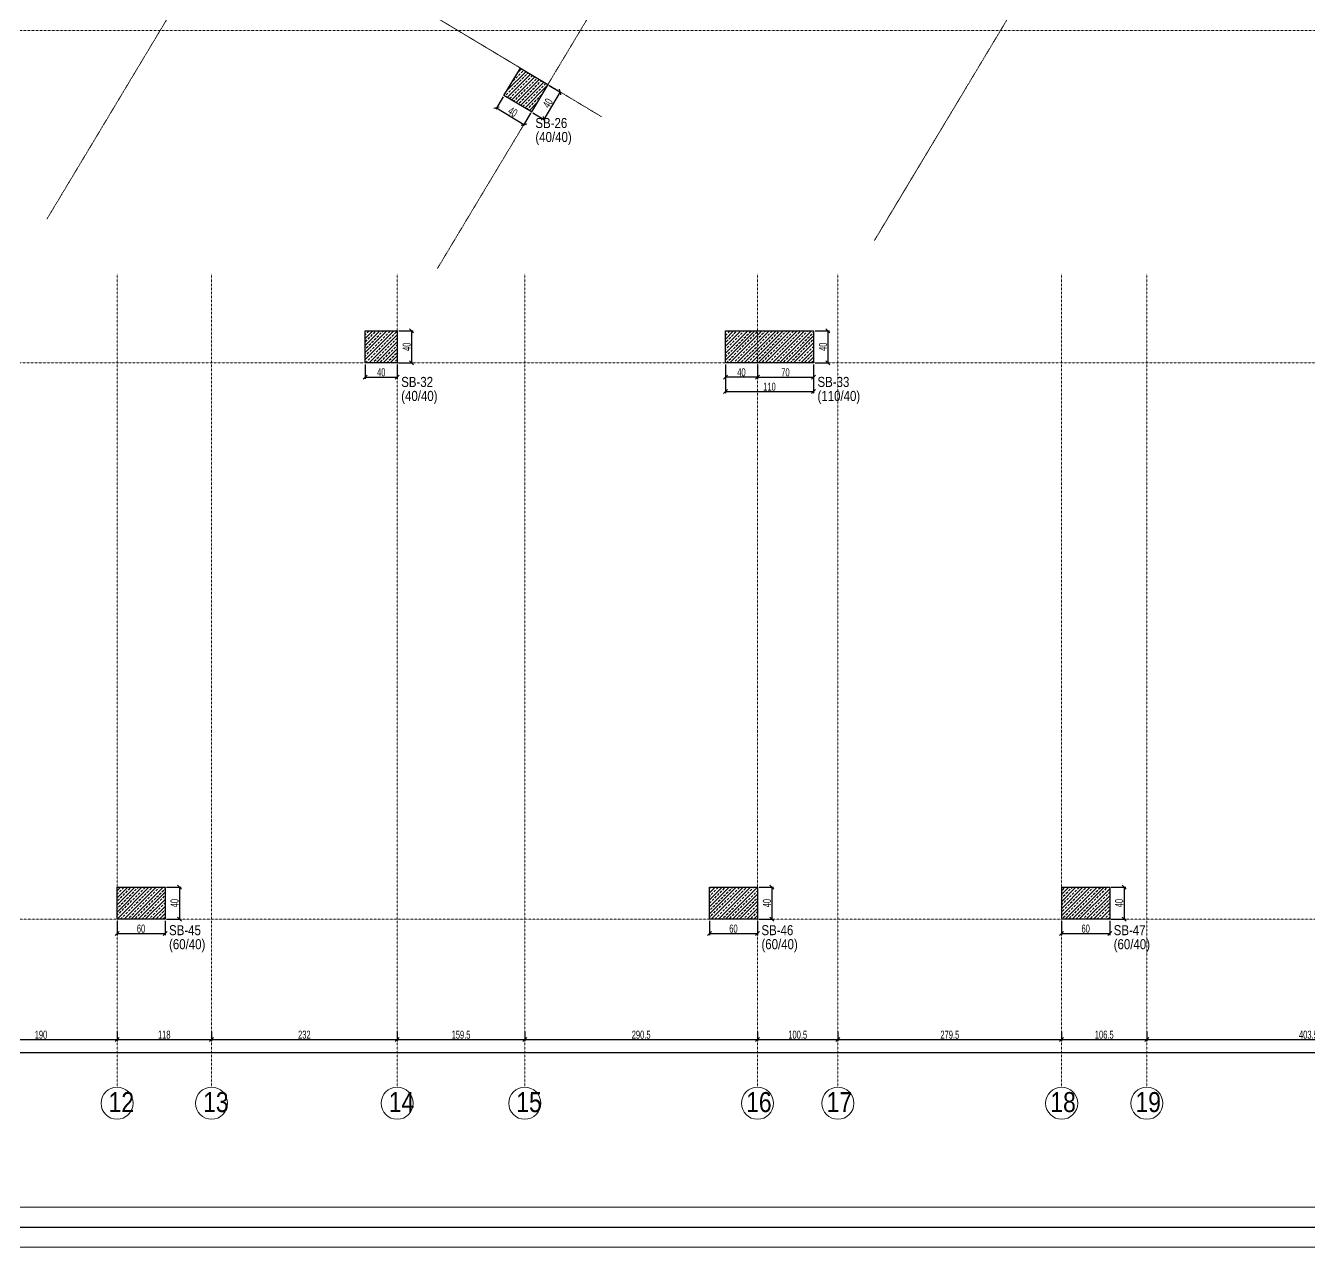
# Model space of a CAD drawing. Header units: millimetres. Extents: x -267 to 94375, y 6431 to 10838.
# Drawn here: x 43319 to 44922, y 6532 to 8058 of the extents above; entities that cross this region are included whole.
import ezdxf

# ---------------------------------------------------------------- set-up
doc = ezdxf.new("R2010")
doc.units = ezdxf.units.MM
doc.header["$LTSCALE"] = 0.0001
doc.linetypes.add('DASHED', pattern=[19.05, 12.7, -6.35])
for name, color, linetype, lineweight in [('AKS BALONU (BEYKENT)', 7, 'Continuous', 20), ('AKS CIZGISI (BEYKENT)', 252, 'DASHED', 20), ('AKS NO (BEYKENT)', 3, 'Continuous', 20), ('AKS OLCU (BEYKENT)', 200, 'Continuous', 20), ('KOLON (BEYKENT)', 3, 'Continuous', 30), ('KOLON ISMI (BEYKENT)', 91, 'Continuous', 20), ('OLCU (BEYKENT)', 14, 'Continuous', 20), ('SHEETSUMMARY-50', 152, 'Continuous', 20), ('SheetView', 40, 'Continuous', 20), ('SheetViewOut', 231, 'Continuous', 20), ('TARAMA (BEYKENT)', 252, 'Continuous', 25)]:
    doc.layers.add(name, color=color, linetype=linetype, lineweight=lineweight)
doc.styles.add('DSMOLC-50', font='bahnschrift light condensed', dxfattribs={"width": 0.75, "height": 10})
doc.styles.add('KLNOLC-50', font='bahnschrift light condensed', dxfattribs={"width": 0.75, "height": 10})
doc.styles.add('YAZI (BEYKENT)', font='')
doc.styles.get('YAZI (BEYKENT)').set_extended_font_data('Bahnschrift Light Condensed')
doc.dimstyles.new('DSMOLC-50', dxfattribs={"dimtxt": 10, "dimasz": 5, "dimexe": 2, "dimexo": 2, "dimgap": 1, "dimtad": 1, "dimdec": 1, "dimrnd": 0.5, "dimzin": 12, "dimdsep": 46, "dimtxsty": 'DSMOLC-50', "dimblk": 'OBLIQUE', "dimblk1": 'OBLIQUE', "dimblk2": 'OBLIQUE', "dimcen": 0, "dimclrt": 7, "dimadec": 0, "dimazin": 0, "dimtfac": 1, "dimtdec": 4, "dimtix": 1, "dimtmove": 2, "dimatfit": 3, "dimfxl": 1, "dimtzin": 0, "dimarcsym": 0})
doc.dimstyles.new('KLNOLC-50', dxfattribs={"dimtxt": 10, "dimasz": 5, "dimexe": 2, "dimexo": 2, "dimgap": 1, "dimtad": 1, "dimdec": 1, "dimrnd": 0.5, "dimzin": 12, "dimdsep": 46, "dimtxsty": 'KLNOLC-50', "dimblk": 'OBLIQUE', "dimblk1": 'OBLIQUE', "dimblk2": 'OBLIQUE', "dimcen": 0, "dimclrt": 7, "dimadec": 0, "dimazin": 0, "dimtfac": 1, "dimtdec": 4, "dimtix": 1, "dimtmove": 2, "dimatfit": 3, "dimfxl": 1, "dimtzin": 0, "dimarcsym": 0})
pattern_1 = [(45, (38345.936, 6088.7264), (-4.4194174, 4.4194174), []), (45, (38350.3556, 6088.7264), (-4.4194174, 4.4194174), [3.125, -1.5625])]

# ---------------------------------------------------------------- blocks, each defined once
blk = doc.blocks.new('_Oblique')
at = {"color": 0, "linetype": 'ByBlock', "lineweight": -2}
blk.add_line((-0.5, -0.5), (0.5, 0.5), dxfattribs=at)
blk = doc.blocks.new('*D330')
at = {"layer": 'AKS OLCU (BEYKENT)', "color": 0, "lineweight": -2, "transparency": 16777216}
for p, q in [((43242.9, 6801.3), (43242.9, 6789.3)), ((43432.9, 6801.3), (43432.9, 6789.3)), ((43242.9, 6791.3), (43432.9, 6791.3))]:
    blk.add_line(p, q, dxfattribs=at)
at = {"layer": 'DEFPOINTS', "color": 0, "lineweight": -3, "transparency": 16777216}
for p in [(43242.9, 6803.3), (43432.9, 6803.3), (43432.9, 6791.3)]:
    blk.add_point(p, dxfattribs=at)
at = {"layer": 'AKS OLCU (BEYKENT)', "color": 0, "lineweight": -2, "transparency": 16777216, "xscale": 5, "yscale": 5, "zscale": 5, "rotation": 180}
blk.add_blockref('_Oblique', (43242.9, 6791.3), dxfattribs=at)
at = {"layer": 'AKS OLCU (BEYKENT)', "color": 0, "lineweight": -2, "transparency": 16777216, "xscale": 5, "yscale": 5, "zscale": 5}
blk.add_blockref('_Oblique', (43432.9, 6791.3), dxfattribs=at)
at = {"layer": 'AKS OLCU (BEYKENT)', "color": 7, "transparency": 16777216, "insert": (43337.9, 6797.4), "char_height": 10, "attachment_point": 5, "style": 'DSMOLC-50'}
blk.add_mtext('190', dxfattribs=at)
blk = doc.blocks.new('*D331')
at = {"layer": 'AKS OLCU (BEYKENT)', "color": 0, "lineweight": -2, "transparency": 16777216}
for p, q in [((43432.9, 6801.3), (43432.9, 6789.3)), ((43551, 6801.3), (43551, 6789.3)), ((43432.9, 6791.3), (43551, 6791.3))]:
    blk.add_line(p, q, dxfattribs=at)
at = {"layer": 'DEFPOINTS', "color": 0, "lineweight": -3, "transparency": 16777216}
for p in [(43432.9, 6803.3), (43551, 6803.3), (43551, 6791.3)]:
    blk.add_point(p, dxfattribs=at)
at = {"layer": 'AKS OLCU (BEYKENT)', "color": 0, "lineweight": -2, "transparency": 16777216, "xscale": 5, "yscale": 5, "zscale": 5, "rotation": 180}
blk.add_blockref('_Oblique', (43432.9, 6791.3), dxfattribs=at)
at = {"layer": 'AKS OLCU (BEYKENT)', "color": 0, "lineweight": -2, "transparency": 16777216, "xscale": 5, "yscale": 5, "zscale": 5}
blk.add_blockref('_Oblique', (43551, 6791.3), dxfattribs=at)
at = {"layer": 'AKS OLCU (BEYKENT)', "color": 7, "transparency": 16777216, "insert": (43491.9, 6797.4), "char_height": 10, "attachment_point": 5, "style": 'DSMOLC-50'}
blk.add_mtext('118', dxfattribs=at)
blk = doc.blocks.new('*D332')
at = {"layer": 'AKS OLCU (BEYKENT)', "color": 0, "lineweight": -2, "transparency": 16777216}
for p, q in [((43551, 6801.3), (43551, 6789.3)), ((43782.9, 6801.3), (43782.9, 6789.3)), ((43551, 6791.3), (43782.9, 6791.3))]:
    blk.add_line(p, q, dxfattribs=at)
at = {"layer": 'DEFPOINTS', "color": 0, "lineweight": -3, "transparency": 16777216}
for p in [(43551, 6803.3), (43782.9, 6803.3), (43782.9, 6791.3)]:
    blk.add_point(p, dxfattribs=at)
at = {"layer": 'AKS OLCU (BEYKENT)', "color": 0, "lineweight": -2, "transparency": 16777216, "xscale": 5, "yscale": 5, "zscale": 5, "rotation": 180}
blk.add_blockref('_Oblique', (43551, 6791.3), dxfattribs=at)
at = {"layer": 'AKS OLCU (BEYKENT)', "color": 0, "lineweight": -2, "transparency": 16777216, "xscale": 5, "yscale": 5, "zscale": 5}
blk.add_blockref('_Oblique', (43782.9, 6791.3), dxfattribs=at)
at = {"layer": 'AKS OLCU (BEYKENT)', "color": 7, "transparency": 16777216, "insert": (43666.9, 6797.4), "char_height": 10, "attachment_point": 5, "style": 'DSMOLC-50'}
blk.add_mtext('232', dxfattribs=at)
blk = doc.blocks.new('*D333')
at = {"layer": 'AKS OLCU (BEYKENT)', "color": 0, "lineweight": -2, "transparency": 16777216}
for p, q in [((43782.9, 6801.3), (43782.9, 6789.3)), ((43942.2, 6801.3), (43942.2, 6789.3)), ((43782.9, 6791.3), (43942.2, 6791.3))]:
    blk.add_line(p, q, dxfattribs=at)
at = {"layer": 'DEFPOINTS', "color": 0, "lineweight": -3, "transparency": 16777216}
for p in [(43782.9, 6803.3), (43942.2, 6803.3), (43942.2, 6791.3)]:
    blk.add_point(p, dxfattribs=at)
at = {"layer": 'AKS OLCU (BEYKENT)', "color": 0, "lineweight": -2, "transparency": 16777216, "xscale": 5, "yscale": 5, "zscale": 5, "rotation": 180}
blk.add_blockref('_Oblique', (43782.9, 6791.3), dxfattribs=at)
at = {"layer": 'AKS OLCU (BEYKENT)', "color": 0, "lineweight": -2, "transparency": 16777216, "xscale": 5, "yscale": 5, "zscale": 5}
blk.add_blockref('_Oblique', (43942.2, 6791.3), dxfattribs=at)
at = {"layer": 'AKS OLCU (BEYKENT)', "color": 7, "transparency": 16777216, "insert": (43862.6, 6797.4), "char_height": 10, "attachment_point": 5, "style": 'DSMOLC-50'}
blk.add_mtext('159.5', dxfattribs=at)
blk = doc.blocks.new('*D334')
at = {"layer": 'AKS OLCU (BEYKENT)', "color": 0, "lineweight": -2, "transparency": 16777216}
for p, q in [((43942.2, 6801.3), (43942.2, 6789.3)), ((44232.9, 6801.3), (44232.9, 6789.3)), ((43942.2, 6791.3), (44232.9, 6791.3))]:
    blk.add_line(p, q, dxfattribs=at)
at = {"layer": 'DEFPOINTS', "color": 0, "lineweight": -3, "transparency": 16777216}
for p in [(43942.2, 6803.3), (44232.9, 6803.3), (44232.9, 6791.3)]:
    blk.add_point(p, dxfattribs=at)
at = {"layer": 'AKS OLCU (BEYKENT)', "color": 0, "lineweight": -2, "transparency": 16777216, "xscale": 5, "yscale": 5, "zscale": 5, "rotation": 180}
blk.add_blockref('_Oblique', (43942.2, 6791.3), dxfattribs=at)
at = {"layer": 'AKS OLCU (BEYKENT)', "color": 0, "lineweight": -2, "transparency": 16777216, "xscale": 5, "yscale": 5, "zscale": 5}
blk.add_blockref('_Oblique', (44232.9, 6791.3), dxfattribs=at)
at = {"layer": 'AKS OLCU (BEYKENT)', "color": 7, "transparency": 16777216, "insert": (44087.6, 6797.4), "char_height": 10, "attachment_point": 5, "style": 'DSMOLC-50'}
blk.add_mtext('290.5', dxfattribs=at)
blk = doc.blocks.new('*D335')
at = {"layer": 'AKS OLCU (BEYKENT)', "color": 0, "lineweight": -2, "transparency": 16777216}
for p, q in [((44232.9, 6801.3), (44232.9, 6789.3)), ((44333.4, 6801.3), (44333.4, 6789.3)), ((44232.9, 6791.3), (44333.4, 6791.3))]:
    blk.add_line(p, q, dxfattribs=at)
at = {"layer": 'DEFPOINTS', "color": 0, "lineweight": -3, "transparency": 16777216}
for p in [(44232.9, 6803.3), (44333.4, 6803.3), (44333.4, 6791.3)]:
    blk.add_point(p, dxfattribs=at)
at = {"layer": 'AKS OLCU (BEYKENT)', "color": 0, "lineweight": -2, "transparency": 16777216, "xscale": 5, "yscale": 5, "zscale": 5, "rotation": 180}
blk.add_blockref('_Oblique', (44232.9, 6791.3), dxfattribs=at)
at = {"layer": 'AKS OLCU (BEYKENT)', "color": 0, "lineweight": -2, "transparency": 16777216, "xscale": 5, "yscale": 5, "zscale": 5}
blk.add_blockref('_Oblique', (44333.4, 6791.3), dxfattribs=at)
at = {"layer": 'AKS OLCU (BEYKENT)', "color": 7, "transparency": 16777216, "insert": (44283.2, 6797.4), "char_height": 10, "attachment_point": 5, "style": 'DSMOLC-50'}
blk.add_mtext('100.5', dxfattribs=at)
blk = doc.blocks.new('*D336')
at = {"layer": 'AKS OLCU (BEYKENT)', "color": 0, "lineweight": -2, "transparency": 16777216}
for p, q in [((44333.4, 6801.3), (44333.4, 6789.3)), ((44612.9, 6801.3), (44612.9, 6789.3)), ((44333.4, 6791.3), (44612.9, 6791.3))]:
    blk.add_line(p, q, dxfattribs=at)
at = {"layer": 'DEFPOINTS', "color": 0, "lineweight": -3, "transparency": 16777216}
for p in [(44333.4, 6803.3), (44612.9, 6803.3), (44612.9, 6791.3)]:
    blk.add_point(p, dxfattribs=at)
at = {"layer": 'AKS OLCU (BEYKENT)', "color": 0, "lineweight": -2, "transparency": 16777216, "xscale": 5, "yscale": 5, "zscale": 5, "rotation": 180}
blk.add_blockref('_Oblique', (44333.4, 6791.3), dxfattribs=at)
at = {"layer": 'AKS OLCU (BEYKENT)', "color": 0, "lineweight": -2, "transparency": 16777216, "xscale": 5, "yscale": 5, "zscale": 5}
blk.add_blockref('_Oblique', (44612.9, 6791.3), dxfattribs=at)
at = {"layer": 'AKS OLCU (BEYKENT)', "color": 7, "transparency": 16777216, "insert": (44473.2, 6797.4), "char_height": 10, "attachment_point": 5, "style": 'DSMOLC-50'}
blk.add_mtext('279.5', dxfattribs=at)
blk = doc.blocks.new('*D337')
at = {"layer": 'AKS OLCU (BEYKENT)', "color": 0, "lineweight": -2, "transparency": 16777216}
for p, q in [((44612.9, 6801.3), (44612.9, 6789.3)), ((44719.2, 6801.3), (44719.2, 6789.3)), ((44612.9, 6791.3), (44719.2, 6791.3))]:
    blk.add_line(p, q, dxfattribs=at)
at = {"layer": 'DEFPOINTS', "color": 0, "lineweight": -3, "transparency": 16777216}
for p in [(44612.9, 6803.3), (44719.2, 6803.3), (44719.2, 6791.3)]:
    blk.add_point(p, dxfattribs=at)
at = {"layer": 'AKS OLCU (BEYKENT)', "color": 0, "lineweight": -2, "transparency": 16777216, "xscale": 5, "yscale": 5, "zscale": 5, "rotation": 180}
blk.add_blockref('_Oblique', (44612.9, 6791.3), dxfattribs=at)
at = {"layer": 'AKS OLCU (BEYKENT)', "color": 0, "lineweight": -2, "transparency": 16777216, "xscale": 5, "yscale": 5, "zscale": 5}
blk.add_blockref('_Oblique', (44719.2, 6791.3), dxfattribs=at)
at = {"layer": 'AKS OLCU (BEYKENT)', "color": 7, "transparency": 16777216, "insert": (44666.1, 6797.4), "char_height": 10, "attachment_point": 5, "style": 'DSMOLC-50'}
blk.add_mtext('106.5', dxfattribs=at)
blk = doc.blocks.new('*D338')
at = {"layer": 'AKS OLCU (BEYKENT)', "color": 0, "lineweight": -2, "transparency": 16777216}
for p, q in [((44719.2, 6801.3), (44719.2, 6789.3)), ((45122.9, 6801.3), (45122.9, 6789.3)), ((44719.2, 6791.3), (45122.9, 6791.3))]:
    blk.add_line(p, q, dxfattribs=at)
at = {"layer": 'DEFPOINTS', "color": 0, "lineweight": -3, "transparency": 16777216}
for p in [(44719.2, 6803.3), (45122.9, 6803.3), (45122.9, 6791.3)]:
    blk.add_point(p, dxfattribs=at)
at = {"layer": 'AKS OLCU (BEYKENT)', "color": 0, "lineweight": -2, "transparency": 16777216, "xscale": 5, "yscale": 5, "zscale": 5, "rotation": 180}
blk.add_blockref('_Oblique', (44719.2, 6791.3), dxfattribs=at)
at = {"layer": 'AKS OLCU (BEYKENT)', "color": 0, "lineweight": -2, "transparency": 16777216, "xscale": 5, "yscale": 5, "zscale": 5}
blk.add_blockref('_Oblique', (45122.9, 6791.3), dxfattribs=at)
at = {"layer": 'AKS OLCU (BEYKENT)', "color": 7, "transparency": 16777216, "insert": (44921.1, 6797.4), "char_height": 10, "attachment_point": 5, "style": 'DSMOLC-50'}
blk.add_mtext('403.5', dxfattribs=at)
blk = doc.blocks.new('*D350')
at = {"layer": 'AKS OLCU (BEYKENT)', "color": 0, "lineweight": -2, "transparency": 16777216}
for p, q in [((39997.9, 6801.3), (39997.9, 6773.3)), ((46367.9, 6801.3), (46367.9, 6773.3)), ((39997.9, 6775.3), (46367.9, 6775.3))]:
    blk.add_line(p, q, dxfattribs=at)
at = {"layer": 'DEFPOINTS', "color": 0, "lineweight": -3, "transparency": 16777216}
for p in [(39997.9, 6803.3), (46367.9, 6803.3), (46367.9, 6775.3)]:
    blk.add_point(p, dxfattribs=at)
at = {"layer": 'AKS OLCU (BEYKENT)', "color": 0, "lineweight": -2, "transparency": 16777216, "xscale": 5, "yscale": 5, "zscale": 5, "rotation": 180}
blk.add_blockref('_Oblique', (39997.9, 6775.3), dxfattribs=at)
at = {"layer": 'AKS OLCU (BEYKENT)', "color": 0, "lineweight": -2, "transparency": 16777216, "xscale": 5, "yscale": 5, "zscale": 5}
blk.add_blockref('_Oblique', (46367.9, 6775.3), dxfattribs=at)
at = {"layer": 'AKS OLCU (BEYKENT)', "color": 7, "transparency": 16777216, "insert": (43182.9, 6781.4), "char_height": 10, "attachment_point": 5, "style": 'DSMOLC-50'}
blk.add_mtext('6370', dxfattribs=at)
blk = doc.blocks.new('*D401')
at = {"layer": 'DEFPOINTS', "color": 0, "lineweight": -3, "transparency": 16777216}
for p in [(43492.9, 6981.8), (43492.9, 6941.8), (43510.9, 6941.8)]:
    blk.add_point(p, dxfattribs=at)
at = {"layer": 'OLCU (BEYKENT)', "color": 0, "lineweight": -2, "transparency": 16777216}
for p, q in [((43494.9, 6981.8), (43512.9, 6981.8)), ((43510.9, 6981.8), (43510.9, 6941.8)), ((43494.9, 6941.8), (43512.9, 6941.8))]:
    blk.add_line(p, q, dxfattribs=at)
at = {"layer": 'OLCU (BEYKENT)', "color": 0, "lineweight": -2, "transparency": 16777216, "xscale": 5, "yscale": 5, "zscale": 5}
for p, rotation in [((43510.9, 6981.8), 90), ((43510.9, 6941.8), 270)]:
    blk.add_blockref('_Oblique', p, dxfattribs=dict(at, rotation=rotation))
at = {"layer": 'OLCU (BEYKENT)', "color": 7, "transparency": 16777216, "insert": (43504.8, 6961.8), "char_height": 10, "attachment_point": 5, "rotation": 90, "style": 'KLNOLC-50'}
blk.add_mtext('40', dxfattribs=at)
blk = doc.blocks.new('*D402')
at = {"layer": 'DEFPOINTS', "color": 0, "lineweight": -3, "transparency": 16777216}
for p in [(43432.9, 6941.8), (43492.9, 6941.8), (43492.9, 6923.8)]:
    blk.add_point(p, dxfattribs=at)
at = {"layer": 'OLCU (BEYKENT)', "color": 0, "lineweight": -2, "transparency": 16777216}
for p, q in [((43432.9, 6939.8), (43432.9, 6921.8)), ((43492.9, 6939.8), (43492.9, 6921.8)), ((43432.9, 6923.8), (43492.9, 6923.8))]:
    blk.add_line(p, q, dxfattribs=at)
at = {"layer": 'OLCU (BEYKENT)', "color": 0, "lineweight": -2, "transparency": 16777216, "xscale": 5, "yscale": 5, "zscale": 5, "rotation": 180}
blk.add_blockref('_Oblique', (43432.9, 6923.8), dxfattribs=at)
at = {"layer": 'OLCU (BEYKENT)', "color": 0, "lineweight": -2, "transparency": 16777216, "xscale": 5, "yscale": 5, "zscale": 5}
blk.add_blockref('_Oblique', (43492.9, 6923.8), dxfattribs=at)
at = {"layer": 'OLCU (BEYKENT)', "color": 7, "transparency": 16777216, "insert": (43462.9, 6929.9), "char_height": 10, "attachment_point": 5, "style": 'KLNOLC-50'}
blk.add_mtext('60', dxfattribs=at)
blk = doc.blocks.new('*D403')
at = {"layer": 'DEFPOINTS', "color": 0, "lineweight": -3, "transparency": 16777216}
for p in [(44232.9, 6981.8), (44232.9, 6941.8), (44250.9, 6941.8)]:
    blk.add_point(p, dxfattribs=at)
at = {"layer": 'OLCU (BEYKENT)', "color": 0, "lineweight": -2, "transparency": 16777216}
for p, q in [((44234.9, 6981.8), (44252.9, 6981.8)), ((44250.9, 6981.8), (44250.9, 6941.8)), ((44234.9, 6941.8), (44252.9, 6941.8))]:
    blk.add_line(p, q, dxfattribs=at)
at = {"layer": 'OLCU (BEYKENT)', "color": 0, "lineweight": -2, "transparency": 16777216, "xscale": 5, "yscale": 5, "zscale": 5}
for p, rotation in [((44250.9, 6981.8), 90), ((44250.9, 6941.8), 270)]:
    blk.add_blockref('_Oblique', p, dxfattribs=dict(at, rotation=rotation))
at = {"layer": 'OLCU (BEYKENT)', "color": 7, "transparency": 16777216, "insert": (44244.8, 6961.8), "char_height": 10, "attachment_point": 5, "rotation": 90, "style": 'KLNOLC-50'}
blk.add_mtext('40', dxfattribs=at)
blk = doc.blocks.new('*D404')
at = {"layer": 'DEFPOINTS', "color": 0, "lineweight": -3, "transparency": 16777216}
for p in [(44172.9, 6941.8), (44232.9, 6941.8), (44232.9, 6923.8)]:
    blk.add_point(p, dxfattribs=at)
at = {"layer": 'OLCU (BEYKENT)', "color": 0, "lineweight": -2, "transparency": 16777216}
for p, q in [((44172.9, 6939.8), (44172.9, 6921.8)), ((44232.9, 6939.8), (44232.9, 6921.8)), ((44172.9, 6923.8), (44232.9, 6923.8))]:
    blk.add_line(p, q, dxfattribs=at)
at = {"layer": 'OLCU (BEYKENT)', "color": 0, "lineweight": -2, "transparency": 16777216, "xscale": 5, "yscale": 5, "zscale": 5, "rotation": 180}
blk.add_blockref('_Oblique', (44172.9, 6923.8), dxfattribs=at)
at = {"layer": 'OLCU (BEYKENT)', "color": 0, "lineweight": -2, "transparency": 16777216, "xscale": 5, "yscale": 5, "zscale": 5}
blk.add_blockref('_Oblique', (44232.9, 6923.8), dxfattribs=at)
at = {"layer": 'OLCU (BEYKENT)', "color": 7, "transparency": 16777216, "insert": (44202.9, 6929.9), "char_height": 10, "attachment_point": 5, "style": 'KLNOLC-50'}
blk.add_mtext('60', dxfattribs=at)
blk = doc.blocks.new('*D405')
at = {"layer": 'DEFPOINTS', "color": 0, "lineweight": -3, "transparency": 16777216}
for p in [(44672.9, 6981.8), (44672.9, 6941.8), (44690.9, 6941.8)]:
    blk.add_point(p, dxfattribs=at)
at = {"layer": 'OLCU (BEYKENT)', "color": 0, "lineweight": -2, "transparency": 16777216}
for p, q in [((44674.9, 6981.8), (44692.9, 6981.8)), ((44690.9, 6981.8), (44690.9, 6941.8)), ((44674.9, 6941.8), (44692.9, 6941.8))]:
    blk.add_line(p, q, dxfattribs=at)
at = {"layer": 'OLCU (BEYKENT)', "color": 0, "lineweight": -2, "transparency": 16777216, "xscale": 5, "yscale": 5, "zscale": 5}
for p, rotation in [((44690.9, 6981.8), 90), ((44690.9, 6941.8), 270)]:
    blk.add_blockref('_Oblique', p, dxfattribs=dict(at, rotation=rotation))
at = {"layer": 'OLCU (BEYKENT)', "color": 7, "transparency": 16777216, "insert": (44684.8, 6961.8), "char_height": 10, "attachment_point": 5, "rotation": 90, "style": 'KLNOLC-50'}
blk.add_mtext('40', dxfattribs=at)
blk = doc.blocks.new('*D406')
at = {"layer": 'DEFPOINTS', "color": 0, "lineweight": -3, "transparency": 16777216}
for p in [(44612.9, 6941.8), (44672.9, 6941.8), (44672.9, 6923.8)]:
    blk.add_point(p, dxfattribs=at)
at = {"layer": 'OLCU (BEYKENT)', "color": 0, "lineweight": -2, "transparency": 16777216}
for p, q in [((44612.9, 6939.8), (44612.9, 6921.8)), ((44672.9, 6939.8), (44672.9, 6921.8)), ((44612.9, 6923.8), (44672.9, 6923.8))]:
    blk.add_line(p, q, dxfattribs=at)
at = {"layer": 'OLCU (BEYKENT)', "color": 0, "lineweight": -2, "transparency": 16777216, "xscale": 5, "yscale": 5, "zscale": 5, "rotation": 180}
blk.add_blockref('_Oblique', (44612.9, 6923.8), dxfattribs=at)
at = {"layer": 'OLCU (BEYKENT)', "color": 0, "lineweight": -2, "transparency": 16777216, "xscale": 5, "yscale": 5, "zscale": 5}
blk.add_blockref('_Oblique', (44672.9, 6923.8), dxfattribs=at)
at = {"layer": 'OLCU (BEYKENT)', "color": 7, "transparency": 16777216, "insert": (44642.9, 6929.9), "char_height": 10, "attachment_point": 5, "style": 'KLNOLC-50'}
blk.add_mtext('60', dxfattribs=at)
blk = doc.blocks.new('*D429')
at = {"layer": 'DEFPOINTS', "color": 0, "lineweight": -3, "transparency": 16777216}
for p in [(43782.9, 7676.8), (43782.9, 7636.8), (43800.9, 7636.8)]:
    blk.add_point(p, dxfattribs=at)
at = {"layer": 'OLCU (BEYKENT)', "color": 0, "lineweight": -2, "transparency": 16777216}
for p, q in [((43784.9, 7676.8), (43802.9, 7676.8)), ((43800.9, 7676.8), (43800.9, 7636.8)), ((43784.9, 7636.8), (43802.9, 7636.8))]:
    blk.add_line(p, q, dxfattribs=at)
at = {"layer": 'OLCU (BEYKENT)', "color": 0, "lineweight": -2, "transparency": 16777216, "xscale": 5, "yscale": 5, "zscale": 5}
for p, rotation in [((43800.9, 7676.8), 90), ((43800.9, 7636.8), 270)]:
    blk.add_blockref('_Oblique', p, dxfattribs=dict(at, rotation=rotation))
at = {"layer": 'OLCU (BEYKENT)', "color": 7, "transparency": 16777216, "insert": (43794.8, 7656.8), "char_height": 10, "attachment_point": 5, "rotation": 90, "style": 'KLNOLC-50'}
blk.add_mtext('40', dxfattribs=at)
blk = doc.blocks.new('*D430')
at = {"layer": 'DEFPOINTS', "color": 0, "lineweight": -3, "transparency": 16777216}
for p in [(43742.9, 7636.8), (43782.9, 7636.8), (43782.9, 7618.8)]:
    blk.add_point(p, dxfattribs=at)
at = {"layer": 'OLCU (BEYKENT)', "color": 0, "lineweight": -2, "transparency": 16777216}
for p, q in [((43742.9, 7634.8), (43742.9, 7616.8)), ((43782.9, 7634.8), (43782.9, 7616.8)), ((43742.9, 7618.8), (43782.9, 7618.8))]:
    blk.add_line(p, q, dxfattribs=at)
at = {"layer": 'OLCU (BEYKENT)', "color": 0, "lineweight": -2, "transparency": 16777216, "xscale": 5, "yscale": 5, "zscale": 5, "rotation": 180}
blk.add_blockref('_Oblique', (43742.9, 7618.8), dxfattribs=at)
at = {"layer": 'OLCU (BEYKENT)', "color": 0, "lineweight": -2, "transparency": 16777216, "xscale": 5, "yscale": 5, "zscale": 5}
blk.add_blockref('_Oblique', (43782.9, 7618.8), dxfattribs=at)
at = {"layer": 'OLCU (BEYKENT)', "color": 7, "transparency": 16777216, "insert": (43762.9, 7624.9), "char_height": 10, "attachment_point": 5, "style": 'KLNOLC-50'}
blk.add_mtext('40', dxfattribs=at)
blk = doc.blocks.new('*D431')
at = {"layer": 'DEFPOINTS', "color": 0, "lineweight": -3, "transparency": 16777216}
for p in [(44302.9, 7676.8), (44302.9, 7636.8), (44320.9, 7636.8)]:
    blk.add_point(p, dxfattribs=at)
at = {"layer": 'OLCU (BEYKENT)', "color": 0, "lineweight": -2, "transparency": 16777216}
for p, q in [((44304.9, 7676.8), (44322.9, 7676.8)), ((44320.9, 7676.8), (44320.9, 7636.8)), ((44304.9, 7636.8), (44322.9, 7636.8))]:
    blk.add_line(p, q, dxfattribs=at)
at = {"layer": 'OLCU (BEYKENT)', "color": 0, "lineweight": -2, "transparency": 16777216, "xscale": 5, "yscale": 5, "zscale": 5}
for p, rotation in [((44320.9, 7676.8), 90), ((44320.9, 7636.8), 270)]:
    blk.add_blockref('_Oblique', p, dxfattribs=dict(at, rotation=rotation))
at = {"layer": 'OLCU (BEYKENT)', "color": 7, "transparency": 16777216, "insert": (44314.8, 7656.8), "char_height": 10, "attachment_point": 5, "rotation": 90, "style": 'KLNOLC-50'}
blk.add_mtext('40', dxfattribs=at)
blk = doc.blocks.new('*D432')
at = {"layer": 'DEFPOINTS', "color": 0, "lineweight": -3, "transparency": 16777216}
for p in [(44192.9, 7636.8), (44232.9, 7636.8), (44192.9, 7618.8)]:
    blk.add_point(p, dxfattribs=at)
at = {"layer": 'OLCU (BEYKENT)', "color": 0, "lineweight": -2, "transparency": 16777216}
for p, q in [((44192.9, 7634.8), (44192.9, 7616.8)), ((44232.9, 7634.8), (44232.9, 7616.8)), ((44232.9, 7618.8), (44192.9, 7618.8))]:
    blk.add_line(p, q, dxfattribs=at)
at = {"layer": 'OLCU (BEYKENT)', "color": 0, "lineweight": -2, "transparency": 16777216, "xscale": 5, "yscale": 5, "zscale": 5, "rotation": 180}
blk.add_blockref('_Oblique', (44192.9, 7618.8), dxfattribs=at)
at = {"layer": 'OLCU (BEYKENT)', "color": 0, "lineweight": -2, "transparency": 16777216, "xscale": 5, "yscale": 5, "zscale": 5}
blk.add_blockref('_Oblique', (44232.9, 7618.8), dxfattribs=at)
at = {"layer": 'OLCU (BEYKENT)', "color": 7, "transparency": 16777216, "insert": (44212.9, 7624.9), "char_height": 10, "attachment_point": 5, "style": 'KLNOLC-50'}
blk.add_mtext('40', dxfattribs=at)
blk = doc.blocks.new('*D433')
at = {"layer": 'DEFPOINTS', "color": 0, "lineweight": -3, "transparency": 16777216}
for p in [(44232.9, 7636.8), (44302.9, 7636.8), (44302.9, 7618.8)]:
    blk.add_point(p, dxfattribs=at)
at = {"layer": 'OLCU (BEYKENT)', "color": 0, "lineweight": -2, "transparency": 16777216}
for p, q in [((44232.9, 7634.8), (44232.9, 7616.8)), ((44302.9, 7634.8), (44302.9, 7616.8)), ((44232.9, 7618.8), (44302.9, 7618.8))]:
    blk.add_line(p, q, dxfattribs=at)
at = {"layer": 'OLCU (BEYKENT)', "color": 0, "lineweight": -2, "transparency": 16777216, "xscale": 5, "yscale": 5, "zscale": 5, "rotation": 180}
blk.add_blockref('_Oblique', (44232.9, 7618.8), dxfattribs=at)
at = {"layer": 'OLCU (BEYKENT)', "color": 0, "lineweight": -2, "transparency": 16777216, "xscale": 5, "yscale": 5, "zscale": 5}
blk.add_blockref('_Oblique', (44302.9, 7618.8), dxfattribs=at)
at = {"layer": 'OLCU (BEYKENT)', "color": 7, "transparency": 16777216, "insert": (44267.9, 7624.9), "char_height": 10, "attachment_point": 5, "style": 'KLNOLC-50'}
blk.add_mtext('70', dxfattribs=at)
blk = doc.blocks.new('*D434')
at = {"layer": 'DEFPOINTS', "color": 0, "lineweight": -3, "transparency": 16777216}
for p in [(44192.9, 7636.8), (44302.9, 7636.8), (44302.9, 7600.8)]:
    blk.add_point(p, dxfattribs=at)
at = {"layer": 'OLCU (BEYKENT)', "color": 0, "lineweight": -2, "transparency": 16777216}
for p, q in [((44192.9, 7634.8), (44192.9, 7598.8)), ((44302.9, 7634.8), (44302.9, 7598.8)), ((44192.9, 7600.8), (44302.9, 7600.8))]:
    blk.add_line(p, q, dxfattribs=at)
at = {"layer": 'OLCU (BEYKENT)', "color": 0, "lineweight": -2, "transparency": 16777216, "xscale": 5, "yscale": 5, "zscale": 5, "rotation": 180}
blk.add_blockref('_Oblique', (44192.9, 7600.8), dxfattribs=at)
at = {"layer": 'OLCU (BEYKENT)', "color": 0, "lineweight": -2, "transparency": 16777216, "xscale": 5, "yscale": 5, "zscale": 5}
blk.add_blockref('_Oblique', (44302.9, 7600.8), dxfattribs=at)
at = {"layer": 'OLCU (BEYKENT)', "color": 7, "transparency": 16777216, "insert": (44247.9, 7606.9), "char_height": 10, "attachment_point": 5, "style": 'KLNOLC-50'}
blk.add_mtext('110', dxfattribs=at)
blk = doc.blocks.new('*D493')
at = {"layer": 'DEFPOINTS', "color": 0, "lineweight": -3, "transparency": 16777216}
for p in [(43971.1, 7984.4), (43950.5, 7950.2), (43966, 7940.9)]:
    blk.add_point(p, dxfattribs=at)
at = {"layer": 'OLCU (BEYKENT)', "color": 0, "lineweight": -2, "transparency": 16777216}
for p, q in [((43986.6, 7975.2), (43966, 7940.9)), ((43972.8, 7983.4), (43988.3, 7974.1)), ((43952.2, 7949.1), (43967.7, 7939.8))]:
    blk.add_line(p, q, dxfattribs=at)
at = {"layer": 'OLCU (BEYKENT)', "color": 0, "lineweight": -2, "transparency": 16777216, "xscale": 5, "yscale": 5, "zscale": 5}
for p, rotation in [((43986.6, 7975.2), 59.02014529355534), ((43966, 7940.9), 239.0201452935553)]:
    blk.add_blockref('_Oblique', p, dxfattribs=dict(at, rotation=rotation))
at = {"layer": 'OLCU (BEYKENT)', "color": 7, "transparency": 16777216, "insert": (43971, 7961.2), "char_height": 10, "attachment_point": 5, "rotation": 59.0201, "style": 'KLNOLC-50'}
blk.add_mtext('40', dxfattribs=at)
blk = doc.blocks.new('*D494')
at = {"layer": 'DEFPOINTS', "color": 0, "lineweight": -3, "transparency": 16777216}
for p in [(43916.2, 7970.7), (43950.5, 7950.2), (43941.2, 7934.6)]:
    blk.add_point(p, dxfattribs=at)
at = {"layer": 'OLCU (BEYKENT)', "color": 0, "lineweight": -2, "transparency": 16777216}
for p, q in [((43915.2, 7969), (43905.9, 7953.5)), ((43906.9, 7955.2), (43941.2, 7934.6)), ((43949.5, 7948.5), (43940.2, 7932.9))]:
    blk.add_line(p, q, dxfattribs=at)
at = {"layer": 'OLCU (BEYKENT)', "color": 0, "lineweight": -2, "transparency": 16777216, "xscale": 5, "yscale": 5, "zscale": 5}
for p, rotation in [((43906.9, 7955.2), 149.0201452935129), ((43941.2, 7934.6), 329.0201452935129)]:
    blk.add_blockref('_Oblique', p, dxfattribs=dict(at, rotation=rotation))
at = {"layer": 'OLCU (BEYKENT)', "color": 7, "transparency": 16777216, "insert": (43927.2, 7950.2), "char_height": 10, "attachment_point": 5, "rotation": 329.0201, "style": 'KLNOLC-50'}
blk.add_mtext('40', dxfattribs=at)

msp = doc.modelspace()

# ---------------------------------------------------------------- hatches: boundary and pattern name
at = {"layer": 'TARAMA (BEYKENT)'}
h = msp.add_hatch(dxfattribs=at)
h.set_pattern_fill('ANSI33', color=256, style=0, pattern_type=0)
h.set_pattern_definition(pattern_1)
h.paths.add_polyline_path([(43936.81, 8005.03), (43971.1, 7984.44), (43950.51, 7950.14), (43916.22, 7970.73)], flags=0)
h = msp.add_hatch(dxfattribs=at)
h.set_pattern_fill('ANSI33', color=256, style=0, pattern_type=0)
h.set_pattern_definition(pattern_1)
h.paths.add_polyline_path([(43742.87, 7676.77), (43782.87, 7676.77), (43782.87, 7636.77), (43742.87, 7636.77)], flags=0)
h = msp.add_hatch(dxfattribs=at)
h.set_pattern_fill('ANSI33', color=256, style=0, pattern_type=0)
h.set_pattern_definition(pattern_1)
h.paths.add_polyline_path([(44192.9, 7676.77), (44302.9, 7676.77), (44302.9, 7636.77), (44192.9, 7636.77)], flags=0)
h = msp.add_hatch(dxfattribs=at)
h.set_pattern_fill('ANSI33', color=256, style=0, pattern_type=0)
h.set_pattern_definition(pattern_1)
h.paths.add_polyline_path([(43432.87, 6981.76), (43492.87, 6981.76), (43492.87, 6941.76), (43432.87, 6941.76)], flags=0)
h = msp.add_hatch(dxfattribs=at)
h.set_pattern_fill('ANSI33', color=256, style=0, pattern_type=0)
h.set_pattern_definition(pattern_1)
h.paths.add_polyline_path([(44172.9, 6981.77), (44232.9, 6981.77), (44232.9, 6941.77), (44172.9, 6941.77)], flags=0)
h = msp.add_hatch(dxfattribs=at)
h.set_pattern_fill('ANSI33', color=256, style=0, pattern_type=0)
h.set_pattern_definition(pattern_1)
h.paths.add_polyline_path([(44612.92, 6981.77), (44672.92, 6981.77), (44672.92, 6941.77), (44612.92, 6941.77)], flags=0)

# ---------------------------------------------------------------- linework, layer by layer
at = {"layer": 'AKS BALONU (BEYKENT)'}
for centre in [(43432.9, 6711.77), (43551, 6711.77), (43782.9, 6711.77), (43942.21, 6711.77), (44232.9, 6711.77), (44333.41, 6711.77), (44612.9, 6711.77), (44719.22, 6711.77)]:
    msp.add_circle(centre, 20, dxfattribs=at)
at = {"layer": 'AKS CIZGISI (BEYKENT)'}
for p, q in [((44470.66, 9690.7), (43345.15, 7816.1)), ((44856.46, 9459.07), (43833.08, 7754.56)), ((45242.27, 9227.43), (44379.04, 7789.68)), ((42796.53, 8689.61), (44038.2, 7944.15)), ((40699.88, 8051.77), (46582.9, 8051.77)), ((43432.9, 6731.77), (43432.9, 7748.07)), ((43551, 6731.77), (43551, 7748.07)), ((43782.9, 6731.77), (43782.9, 7748.07)), ((43942.21, 6731.77), (43942.21, 7748.07)), ((44232.9, 6731.77), (44232.9, 7748.07)), ((44333.41, 6731.77), (44333.41, 7748.07)), ((44612.9, 6731.77), (44612.9, 7748.07)), ((44719.22, 6731.77), (44719.22, 7748.07)), ((40197.24, 7636.77), (46582.9, 7636.77)), ((39797.9, 6941.77), (46582.9, 6941.77))]:
    msp.add_line(p, q, dxfattribs=at)
at = {"layer": 'KOLON (BEYKENT)'}
for points in [[(43936.81, 8005.03), (43971.1, 7984.44), (43950.51, 7950.14), (43916.22, 7970.73)], [(43742.87, 7676.77), (43782.87, 7676.77), (43782.87, 7636.77), (43742.87, 7636.77)], [(44192.9, 7676.77), (44302.9, 7676.77), (44302.9, 7636.77), (44192.9, 7636.77)], [(43432.87, 6981.76), (43492.87, 6981.76), (43492.87, 6941.76), (43432.87, 6941.76)], [(44172.9, 6981.77), (44232.9, 6981.77), (44232.9, 6941.77), (44172.9, 6941.77)], [(44612.92, 6981.77), (44672.92, 6981.77), (44672.92, 6941.77), (44612.92, 6941.77)]]:
    msp.add_lwpolyline(points, close=True, dxfattribs=at)
at = {"layer": 'SHEETSUMMARY-50', "const_width": 2, "flags": 128}
msp.add_lwpolyline([(39580.33, 6556.81), (57139.42, 6556.81), (57139.42, 10706.81), (39580.33, 10706.81)], close=True, dxfattribs=at)
at = {"layer": 'SheetView'}
msp.add_lwpolyline([(39605.33, 6581.81), (56514.42, 6581.81), (56514.42, 10681.81), (39605.33, 10681.81)], close=True, dxfattribs=at)
at = {"layer": 'SheetViewOut'}
msp.add_lwpolyline([(39555.33, 6531.81), (57164.42, 6531.81), (57164.42, 10731.81), (39555.33, 10731.81)], close=True, dxfattribs=at)

# ---------------------------------------------------------------- texts
at = {"layer": 'AKS NO (BEYKENT)', "style": 'YAZI (BEYKENT)'}
for s, p in [('12', (43422.33, 6700.77)), ('13', (43540.43, 6700.77)), ('14', (43772.33, 6700.77)), ('15', (43931.63, 6700.77)), ('16', (44218.73, 6700.77)), ('17', (44319.25, 6700.77)), ('18', (44598.73, 6700.77)), ('19', (44705.05, 6700.77))]:
    msp.add_text(s, height=25, dxfattribs=at).set_placement(p)
at = {"layer": 'KOLON ISMI (BEYKENT)', "style": 'YAZI (BEYKENT)'}
for s, p in [('SB-26', (43955.51, 7930.14)), ('(40/40)', (43955.51, 7912.64)), ('SB-32', (43787.87, 7606.68)), ('SB-33', (44307.9, 7606.68)), ('(40/40)', (43787.87, 7589.18)), ('(110/40)', (44307.9, 7589.18)), ('SB-45', (43497.87, 6921.76)), ('SB-46', (44237.9, 6921.77)), ('SB-47', (44677.92, 6921.77)), ('(60/40)', (43497.87, 6904.26)), ('(60/40)', (44237.9, 6904.27)), ('(60/40)', (44677.92, 6904.27))]:
    msp.add_text(s, height=12.5, dxfattribs=at).set_placement(p)

# ---------------------------------------------------------------- dimensions: what is measured, and where the dimension line sits
at = {"layer": 'AKS OLCU (BEYKENT)'}
for base, p1, p2, picture, middle in [((46367.9, 6775.26), (39997.9, 6803.26), (46367.9, 6803.26), '*D350', (43182.9, 6781.36)), ((43432.9, 6791.26), (43242.9, 6803.26), (43432.9, 6803.26), '*D330', (43337.9, 6797.36)), ((43551, 6791.26), (43432.9, 6803.26), (43551, 6803.26), '*D331', (43491.95, 6797.36)), ((43782.9, 6791.26), (43551, 6803.26), (43782.9, 6803.26), '*D332', (43666.95, 6797.36)), ((43942.21, 6791.26), (43782.9, 6803.26), (43942.21, 6803.26), '*D333', (43862.55, 6797.36)), ((44232.9, 6791.26), (43942.21, 6803.26), (44232.9, 6803.26), '*D334', (44087.55, 6797.36)), ((44333.41, 6791.26), (44232.9, 6803.26), (44333.41, 6803.26), '*D335', (44283.16, 6797.36)), ((44612.9, 6791.26), (44333.41, 6803.26), (44612.9, 6803.26), '*D336', (44473.16, 6797.36)), ((44719.22, 6791.26), (44612.9, 6803.26), (44719.22, 6803.26), '*D337', (44666.06, 6797.36)), ((45122.9, 6791.26), (44719.22, 6803.26), (45122.9, 6803.26), '*D338', (44921.06, 6797.36))]:
    dim = msp.add_linear_dim(base=base, p1=p1, p2=p2, dimstyle='DSMOLC-50', dxfattribs=at)
    dim.commit()
    dim.dimension.update_dxf_attribs({"geometry": picture, "text_midpoint": middle})
at = {"layer": 'OLCU (BEYKENT)'}
for base, p1, p2, angle, picture, middle in [((43941.21, 7934.65), (43916.22, 7970.74), (43950.53, 7950.17), 329.02015, '*D494', (43927.2, 7950.18)), ((43965.96, 7940.88), (43971.1, 7984.45), (43950.52, 7950.15), 239.02015, '*D493', (43971.02, 7961.17)), ((43800.9, 7636.77), (43782.9, 7676.77), (43782.9, 7636.77), 270, '*D429', (43794.8, 7656.77)), ((44320.9, 7636.77), (44302.9, 7676.77), (44302.9, 7636.77), 270, '*D431', (44314.8, 7656.77)), ((44192.9, 7618.77), (44232.9, 7636.77), (44192.9, 7636.77), 180, '*D432', (44212.9, 7624.88)), ((43510.9, 6941.77), (43492.9, 6981.77), (43492.9, 6941.77), 270, '*D401', (43504.8, 6961.77)), ((44250.9, 6941.77), (44232.9, 6981.77), (44232.9, 6941.77), 270, '*D403', (44244.8, 6961.77)), ((44690.92, 6941.77), (44672.92, 6981.77), (44672.92, 6941.77), 270, '*D405', (44684.82, 6961.77))]:
    dim = msp.add_linear_dim(base=base, p1=p1, p2=p2, angle=angle, dimstyle='KLNOLC-50', dxfattribs=at)
    dim.commit()
    dim.dimension.update_dxf_attribs({"geometry": picture, "text_midpoint": middle})
for base, p1, p2, picture, middle in [((43782.9, 7618.77), (43742.87, 7636.77), (43782.9, 7636.77), '*D430', (43762.88, 7624.88)), ((44302.9, 7600.77), (44192.9, 7636.77), (44302.9, 7636.77), '*D434', (44247.9, 7606.88)), ((44302.9, 7618.77), (44232.9, 7636.77), (44302.9, 7636.77), '*D433', (44267.9, 7624.88)), ((43492.9, 6923.77), (43432.9, 6941.77), (43492.9, 6941.77), '*D402', (43462.9, 6929.88)), ((44232.9, 6923.77), (44172.9, 6941.77), (44232.9, 6941.77), '*D404', (44202.9, 6929.88)), ((44672.92, 6923.77), (44612.92, 6941.77), (44672.92, 6941.77), '*D406', (44642.92, 6929.88))]:
    dim = msp.add_linear_dim(base=base, p1=p1, p2=p2, dimstyle='KLNOLC-50', dxfattribs=at)
    dim.commit()
    dim.dimension.update_dxf_attribs({"geometry": picture, "text_midpoint": middle})

doc.saveas('drawing.dxf')
